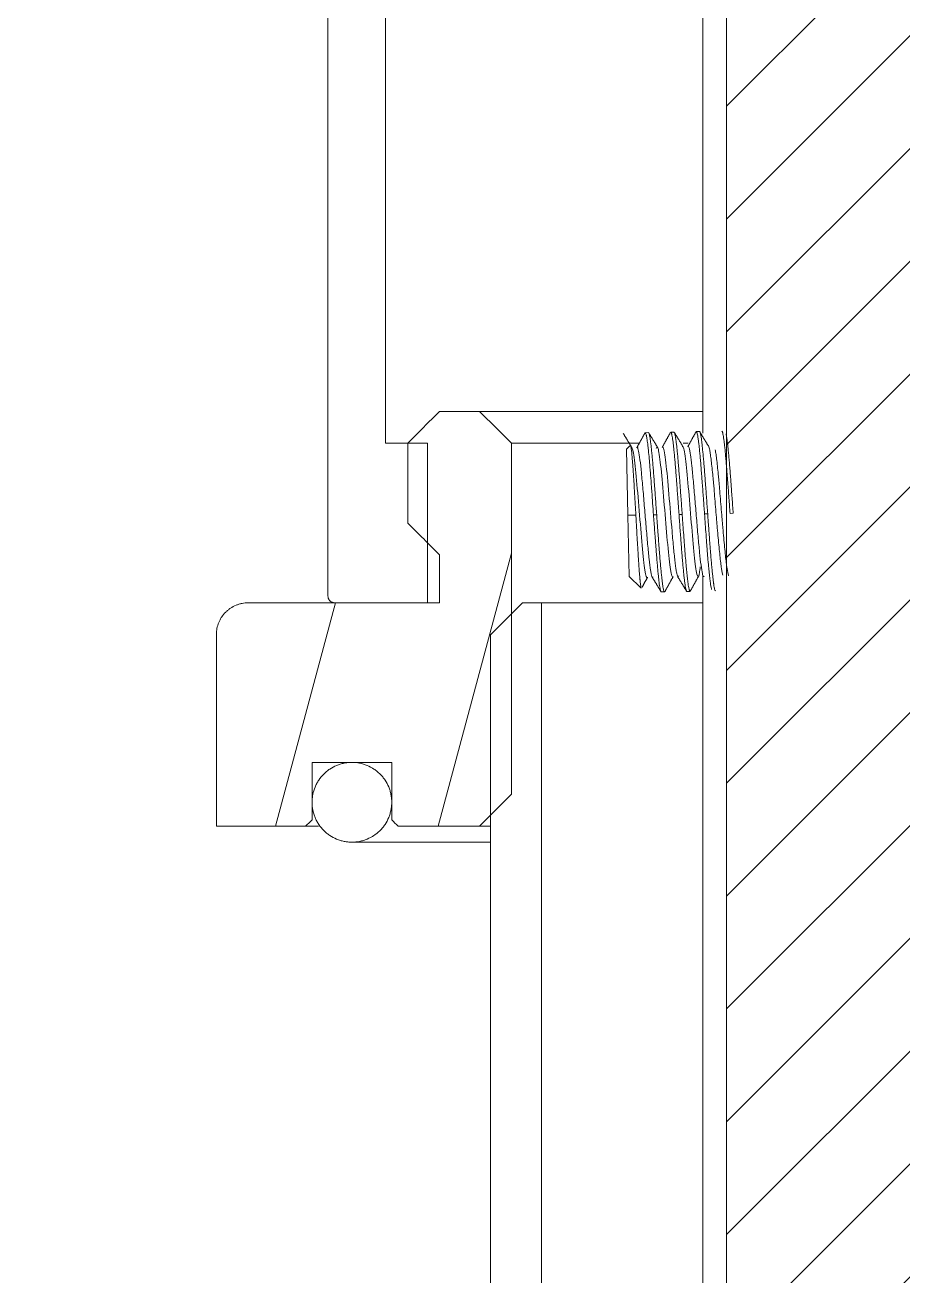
# Model space of a CAD drawing. Extents: x 13676 to 14719, y -16741 to -16132.
# Drawn here: x 13796.42 to 13823.92, y -16557.41 to -16518.24 of the extents above; entities that cross this region are included whole.
import ezdxf

# ---------------------------------------------------------------- set-up
doc = ezdxf.new("R2010")
doc.units = 0
doc.header["$MEASUREMENT"] = 0
doc.layers.get('0').update_dxf_attribs({"color": 3, "linetype": 'CONTINUOUS'})
doc.layers.add('5', color=2, linetype='CONTINUOUS', lineweight=9)

msp = doc.modelspace()

# ---------------------------------------------------------------- hatches: boundary and pattern name
at = {"linetype": 'Continuous', "lineweight": 13}
h = msp.add_hatch(dxfattribs=at)
h.set_pattern_fill('ANSI31', color=256, scale=1.55, angle=29.9848, style=0)
h.set_pattern_definition([(74.9848, (12987.316, -16967.696), (-4.753224, 1.274975), [])])
edge = h.paths.add_edge_path(flags=0)
edge.add_spline(control_points=[(13808.425, -16531.344), (13808.759, -16531.01), (13809.092, -16530.677), (13809.425, -16530.344)], knot_values=[0, 0, 0, 0, 1, 1, 1, 1], degree=3, periodic=0)
edge.add_line((13809.425, -16530.344), (13810.675, -16530.344))
edge.add_spline(control_points=[(13810.675, -16530.344), (13811.009, -16530.677), (13811.342, -16531.01), (13811.675, -16531.344)], knot_values=[0, 0, 0, 0, 1, 1, 1, 1], degree=3, periodic=0)
edge.add_line((13811.675, -16531.344), (13811.675, -16542.344))
edge.add_spline(control_points=[(13811.675, -16542.344), (13811.342, -16542.677), (13811.009, -16543.01), (13810.675, -16543.344)], knot_values=[0, 0, 0, 0, 1, 1, 1, 1], degree=3, periodic=0)
edge.add_line((13810.675, -16543.344), (13808.125, -16543.344))
edge.add_spline(control_points=[(13808.125, -16543.344), (13808.059, -16543.277), (13807.992, -16543.21), (13807.925, -16543.144)], knot_values=[0, 0, 0, 0, 1, 1, 1, 1], degree=3, periodic=0)
edge.add_line((13807.925, -16543.144), (13807.925, -16541.344))
edge.add_line((13807.925, -16541.344), (13805.425, -16541.344))
edge.add_line((13805.425, -16541.344), (13805.425, -16543.144))
edge.add_spline(control_points=[(13805.425, -16543.144), (13805.358, -16543.21), (13805.292, -16543.277), (13805.225, -16543.344)], knot_values=[0, 0, 0, 0, 1, 1, 1, 1], degree=3, periodic=0)
edge.add_line((13805.225, -16543.344), (13802.425, -16543.344))
edge.add_line((13802.425, -16543.344), (13802.425, -16537.344))
edge.add_spline(control_points=[(13802.425, -16537.344), (13802.425, -16537.311), (13802.427, -16537.262), (13802.433, -16537.213), (13802.438, -16537.181), (13802.441, -16537.164), (13802.457, -16537.084), (13802.476, -16537.021), (13802.514, -16536.931), (13802.528, -16536.901), (13802.551, -16536.858), (13802.559, -16536.843), (13802.576, -16536.815), (13802.585, -16536.801), (13802.63, -16536.733), (13802.671, -16536.683), (13802.729, -16536.625), (13802.741, -16536.614), (13802.766, -16536.592), (13802.778, -16536.581), (13802.816, -16536.55), (13802.842, -16536.53), (13802.924, -16536.476), (13802.981, -16536.445), (13803.057, -16536.413), (13803.073, -16536.408), (13803.104, -16536.396), (13803.119, -16536.391), (13803.166, -16536.377), (13803.229, -16536.361), (13803.294, -16536.352), (13803.359, -16536.345), (13803.392, -16536.344), (13803.425, -16536.344)], knot_values=[0, 0, 0, 0, 0.0625, 0.09375, 0.09375, 0.125, 0.125, 0.25, 0.25, 0.3125, 0.3125, 0.34375, 0.34375, 0.375, 0.375, 0.5, 0.5, 0.53125, 0.53125, 0.5625, 0.5625, 0.625, 0.625, 0.75, 0.75, 0.78125, 0.78125, 0.8125, 0.8125, 0.875, 0.9375, 0.9375, 1, 1, 1, 1], degree=3, periodic=0)
edge.add_line((13803.425, -16536.344), (13809.425, -16536.344))
edge.add_line((13809.425, -16536.344), (13809.425, -16534.844))
edge.add_spline(control_points=[(13809.425, -16534.844), (13809.092, -16534.51), (13808.759, -16534.177), (13808.425, -16533.844)], knot_values=[0, 0, 0, 0, 1, 1, 1, 1], degree=3, periodic=0)
edge.add_line((13808.425, -16533.844), (13808.425, -16531.344))
edge = h.paths.add_edge_path(flags=0)
edge.add_line((13848.424, -16543.144), (13848.424, -16541.344))
edge.add_line((13848.424, -16541.344), (13845.924, -16541.344))
edge.add_line((13845.924, -16541.344), (13845.924, -16543.144))
edge.add_spline(control_points=[(13845.924, -16543.144), (13845.857, -16543.21), (13845.791, -16543.277), (13845.724, -16543.344)], knot_values=[0, 0, 0, 0, 1, 1, 1, 1], degree=3, periodic=0)
edge.add_line((13845.724, -16543.344), (13843.174, -16543.344))
edge.add_spline(control_points=[(13843.174, -16543.344), (13842.841, -16543.01), (13842.507, -16542.677), (13842.174, -16542.344)], knot_values=[0, 0, 0, 0, 1, 1, 1, 1], degree=3, periodic=0)
edge.add_line((13842.174, -16542.344), (13842.174, -16531.344))
edge.add_spline(control_points=[(13842.174, -16531.344), (13842.507, -16531.01), (13842.841, -16530.677), (13843.174, -16530.344)], knot_values=[0, 0, 0, 0, 1, 1, 1, 1], degree=3, periodic=0)
edge.add_line((13843.174, -16530.344), (13844.424, -16530.344))
edge.add_spline(control_points=[(13844.424, -16530.344), (13844.757, -16530.677), (13845.091, -16531.01), (13845.424, -16531.344)], knot_values=[0, 0, 0, 0, 1, 1, 1, 1], degree=3, periodic=0)
edge.add_line((13845.424, -16531.344), (13845.424, -16533.844))
edge.add_spline(control_points=[(13845.424, -16533.844), (13845.091, -16534.177), (13844.757, -16534.51), (13844.424, -16534.844)], knot_values=[0, 0, 0, 0, 1, 1, 1, 1], degree=3, periodic=0)
edge.add_line((13844.424, -16534.844), (13844.424, -16536.344))
edge.add_line((13844.424, -16536.344), (13850.424, -16536.344))
edge.add_spline(control_points=[(13850.424, -16536.344), (13850.457, -16536.344), (13850.506, -16536.346), (13850.554, -16536.352), (13850.587, -16536.357), (13850.603, -16536.36), (13850.684, -16536.376), (13850.746, -16536.395), (13850.836, -16536.432), (13850.866, -16536.446), (13850.91, -16536.469), (13850.924, -16536.477), (13850.952, -16536.494), (13850.966, -16536.503), (13851.034, -16536.548), (13851.084, -16536.59), (13851.142, -16536.647), (13851.154, -16536.659), (13851.176, -16536.684), (13851.186, -16536.696), (13851.218, -16536.734), (13851.237, -16536.76), (13851.292, -16536.842), (13851.322, -16536.899), (13851.354, -16536.975), (13851.36, -16536.991), (13851.371, -16537.022), (13851.376, -16537.037), (13851.391, -16537.084), (13851.399, -16537.116), (13851.408, -16537.165), (13851.411, -16537.181), (13851.416, -16537.213), (13851.418, -16537.23), (13851.423, -16537.278), (13851.424, -16537.311), (13851.424, -16537.344)], knot_values=[0, 0, 0, 0, 0.0625, 0.09375, 0.09375, 0.125, 0.125, 0.25, 0.25, 0.3125, 0.3125, 0.34375, 0.34375, 0.375, 0.375, 0.5, 0.5, 0.53125, 0.53125, 0.5625, 0.5625, 0.625, 0.625, 0.75, 0.75, 0.78125, 0.78125, 0.8125, 0.8125, 0.875, 0.875, 0.90625, 0.90625, 0.9375, 0.9375, 1, 1, 1, 1], degree=3, periodic=0)
edge.add_line((13851.424, -16537.344), (13851.424, -16543.344))
edge.add_line((13851.424, -16543.344), (13848.624, -16543.344))
edge.add_spline(control_points=[(13848.624, -16543.344), (13848.557, -16543.277), (13848.491, -16543.21), (13848.424, -16543.144)], knot_values=[0, 0, 0, 0, 1, 1, 1, 1], degree=3, periodic=0)
at = {"layer": '5'}
h = msp.add_hatch(dxfattribs=at)
h.set_pattern_fill('ANSI31', color=10, scale=20)
h.set_pattern_definition([(45, (2654.681, -18.976), (-1.76776695, 1.76776695), [])])
edge = h.paths.add_edge_path()
edge.add_line((13805.925, -16408.144), (13757.925, -16408.144))
edge.add_line((13757.925, -16408.144), (13757.925, -16411.344))
edge.add_line((13757.925, -16411.344), (13758.925, -16411.344))
edge.add_arc((13758.925, -16413.344), 2, 10.6376, 90, ccw=False)
edge.add_line((13760.89, -16412.974), (13762.425, -16421.144))
edge.add_line((13762.425, -16421.144), (13761.424, -16421.144))
edge.add_line((13761.424, -16421.144), (13741.425, -16421.144))
edge.add_line((13741.425, -16421.144), (13741.425, -16426.344))
edge.add_line((13741.425, -16426.344), (13742.426, -16426.344))
edge.add_line((13742.426, -16426.344), (13745.85, -16426.344))
edge.add_line((13745.85, -16426.344), (13746.677, -16426.344))
edge.add_line((13746.677, -16426.344), (13748.177, -16426.344))
edge.add_line((13748.177, -16426.344), (13748.177, -16431.344))
edge.add_line((13748.177, -16431.344), (13746.677, -16431.344))
edge.add_line((13746.677, -16431.344), (13746.677, -16433.344))
edge.add_line((13746.677, -16433.344), (13746.176, -16433.344))
edge.add_line((13746.176, -16433.344), (13744.978, -16433.344))
edge.add_line((13744.978, -16433.344), (13744.978, -16443.344))
edge.add_line((13744.978, -16443.344), (13759.019, -16443.344))
edge.add_line((13759.019, -16443.344), (13759.019, -16433.344))
edge.add_line((13759.019, -16433.344), (13758.229, -16433.344))
edge.add_line((13758.229, -16433.344), (13757.673, -16433.344))
edge.add_line((13757.673, -16433.344), (13757.173, -16433.344))
edge.add_line((13757.173, -16433.344), (13757.173, -16431.344))
edge.add_line((13757.173, -16431.344), (13755.672, -16431.344))
edge.add_line((13755.672, -16431.344), (13755.672, -16426.344))
edge.add_line((13755.672, -16426.344), (13757.173, -16426.344))
edge.add_line((13757.173, -16426.344), (13757.923, -16426.344))
edge.add_line((13757.923, -16426.344), (13761.424, -16426.344))
edge.add_line((13761.424, -16426.344), (13762.425, -16426.344))
edge.add_arc((13762.425, -16428.344), 2, 0, 90, ccw=False)
edge.add_line((13764.425, -16428.344), (13764.425, -16431.037))
edge.add_spline(control_points=[(13764.425, -16431.037), (13765.421, -16430.955), (13766.917, -16430.847), (13768.414, -16430.762), (13769.413, -16430.711), (13769.912, -16430.688), (13771.411, -16430.626), (13772.41, -16430.595), (13774.41, -16430.554), (13775.41, -16430.543), (13776.41, -16430.543)], knot_values=[0, 0, 0, 0, 0.25, 0.375, 0.375, 0.5, 0.5, 0.75, 0.75, 1, 1, 1, 1], degree=3, periodic=0)
edge.add_spline(control_points=[(13791.925, -16430.543), (13786.753, -16430.543), (13781.581, -16430.543), (13776.41, -16430.543)], knot_values=[0, 0, 0, 0, 1, 1, 1, 1], degree=3, periodic=0)
edge.add_spline(control_points=[(13807.725, -16442.343), (13807.725, -16442.116), (13807.705, -16441.665), (13807.647, -16441.221), (13807.57, -16440.78), (13807.522, -16440.56), (13807.436, -16440.234), (13807.39, -16440.071), (13807.338, -16439.909), (13807.303, -16439.802), (13807.284, -16439.748), (13807.19, -16439.48), (13807.106, -16439.27), (13806.924, -16438.858), (13806.826, -16438.656), (13806.614, -16438.259), (13806.502, -16438.065), (13806.323, -16437.778), (13806.262, -16437.683), (13806.136, -16437.495), (13806.071, -16437.402), (13805.741, -16436.941), (13805.456, -16436.593), (13804.854, -16435.93), (13804.537, -16435.615), (13803.872, -16435.015), (13803.526, -16434.729), (13803.121, -16434.423), (13803.076, -16434.389), (13802.986, -16434.322), (13802.94, -16434.288), (13802.803, -16434.189), (13802.527, -16433.993), (13802.247, -16433.806), (13801.681, -16433.443), (13801.296, -16433.215), (13800.514, -16432.787), (13800.116, -16432.587), (13799.307, -16432.211), (13798.897, -16432.036), (13798.063, -16431.712), (13797.64, -16431.562), (13797.103, -16431.392), (13796.995, -16431.358), (13796.779, -16431.294), (13796.455, -16431.199), (13796.13, -16431.113), (13795.477, -16430.953), (13795.04, -16430.86), (13794.16, -16430.708), (13793.717, -16430.648), (13793.048, -16430.587), (13792.825, -16430.571), (13792.376, -16430.549), (13792.151, -16430.543), (13791.925, -16430.543)], knot_values=[0, 0, 0, 0, 0.03125, 0.0625, 0.0625, 0.09375, 0.09375, 0.109375, 0.117188, 0.117188, 0.125, 0.125, 0.15625, 0.15625, 0.1875, 0.1875, 0.21875, 0.21875, 0.234375, 0.234375, 0.25, 0.25, 0.3125, 0.3125, 0.375, 0.375, 0.4375, 0.4375, 0.445313, 0.445313, 0.453125, 0.453125, 0.46875, 0.5, 0.5, 0.5625, 0.5625, 0.625, 0.625, 0.6875, 0.6875, 0.75, 0.75, 0.765625, 0.765625, 0.78125, 0.8125, 0.8125, 0.875, 0.875, 0.9375, 0.9375, 0.96875, 0.96875, 1, 1, 1, 1], degree=3, periodic=0)
edge.add_line((13807.725, -16442.343), (13807.725, -16446.344))
edge.add_line((13807.725, -16446.344), (13809.325, -16446.344))
edge.add_line((13809.325, -16446.344), (13809.325, -16446.844))
edge.add_spline(control_points=[(13809.325, -16446.844), (13809.492, -16447.01), (13809.659, -16447.177), (13809.825, -16447.344)], knot_values=[0, 0, 0, 0, 1, 1, 1, 1], degree=3, periodic=0)
edge.add_line((13809.825, -16447.344), (13809.825, -16452.344))
edge.add_line((13809.825, -16452.344), (13818.425, -16452.344))
edge.add_line((13818.425, -16452.344), (13818.425, -16661.729))
edge.add_line((13818.425, -16661.729), (13828.425, -16661.729))
edge.add_line((13828.425, -16661.729), (13828.425, -16452.344))
edge.add_line((13828.425, -16452.344), (13844.024, -16452.344))
edge.add_line((13844.024, -16452.344), (13844.024, -16447.344))
edge.add_spline(control_points=[(13844.024, -16447.344), (13844.191, -16447.177), (13844.357, -16447.01), (13844.524, -16446.844)], knot_values=[0, 0, 0, 0, 1, 1, 1, 1], degree=3, periodic=0)
edge.add_line((13844.524, -16446.844), (13844.524, -16446.344))
edge.add_line((13844.524, -16446.344), (13846.124, -16446.344))
edge.add_line((13846.124, -16446.344), (13846.124, -16423.344))
edge.add_line((13846.124, -16423.344), (13805.925, -16423.344))
edge.add_line((13805.925, -16423.344), (13805.925, -16408.144))

# ---------------------------------------------------------------- linework, layer by layer
at = {"linetype": 'Continuous', "lineweight": 18}
for p, q in [((13805.925, -16536.131), (13805.925, -16442.344)), ((13807.725, -16455.344), (13807.725, -16531.344)), ((13817.675, -16476.547), (13817.675, -16531.022)), ((13809.425, -16530.344), (13810.675, -16530.344)), ((13810.675, -16530.344), (13817.675, -16530.344)), ((13817.573, -16530.977), (13817.474, -16530.979)), ((13807.725, -16531.344), (13809.05, -16531.344)), ((13808.425, -16533.844), (13808.425, -16531.344)), ((13809.05, -16531.344), (13809.05, -16536.344)), ((13811.675, -16531.344), (13815.694, -16531.344)), ((13811.675, -16531.344), (13811.675, -16542.344)), ((13815.973, -16531.011), (13815.874, -16531.013)), ((13816.773, -16530.994), (13816.674, -16530.996)), ((13817.065, -16531.344), (13817.216, -16531.344)), ((13815.391, -16531.419), (13815.288, -16531.525)), ((13815.288, -16531.525), (13815.332, -16533.592)), ((13815.332, -16533.592), (13815.372, -16535.524)), ((13809.425, -16536.344), (13809.425, -16534.844)), ((13815.372, -16535.524), (13815.737, -16535.874)), ((13817.675, -16535.498), (13817.675, -16619.49)), ((13816.378, -16536.003), (13816.478, -16536.001)), ((13817.178, -16535.986), (13817.278, -16535.984)), ((13803.425, -16536.344), (13809.425, -16536.344)), ((13809.05, -16536.344), (13806.137, -16536.344)), ((13812.025, -16536.344), (13812.625, -16536.344)), ((13812.625, -16536.344), (13817.675, -16536.344)), ((13812.625, -16536.344), (13812.625, -16591.344)), ((13802.425, -16543.344), (13802.425, -16537.344)), ((13811.025, -16588.644), (13811.025, -16537.344)), ((13806.675, -16541.344), (13805.425, -16541.344)), ((13805.425, -16541.344), (13805.425, -16543.144)), ((13807.925, -16541.344), (13806.675, -16541.344)), ((13807.925, -16543.144), (13807.925, -16541.344)), ((13805.225, -16543.344), (13802.425, -16543.344)), ((13805.623, -16543.344), (13805.225, -16543.344)), ((13810.675, -16543.344), (13808.125, -16543.344)), ((13811.025, -16543.344), (13810.675, -16543.344)), ((13806.675, -16543.844), (13811.025, -16543.844))]:
    msp.add_line(p, q, dxfattribs=at)
at = {"linetype": 'Continuous', "lineweight": 13}
for p, q in [((13815.578, -16533.595), (13815.332, -16533.592)), ((13816.132, -16533.591), (13816.232, -16533.589)), ((13816.932, -16533.575), (13817.032, -16533.573)), ((13817.732, -16533.558), (13817.832, -16533.556)), ((13818.531, -16533.541), (13818.631, -16533.539))]:
    msp.add_line(p, q, dxfattribs=at)
at = {"linetype": 'Continuous', "lineweight": 18}
for points, degree in [([(13808.425, -16531.344), (13808.759, -16531.01), (13809.092, -16530.677), (13809.425, -16530.344)], 3), ([(13810.675, -16530.344), (13811.009, -16530.677), (13811.342, -16531.01), (13811.675, -16531.344)], 3), ([(13817.465, -16530.985), (13817.335, -16531.22), (13817.205, -16531.455)], 2), ([(13817.862, -16531.443), (13817.722, -16531.213), (13817.582, -16530.984)], 2), ([(13815.462, -16531.492), (13815.322, -16531.263), (13815.183, -16531.034)], 2), ([(13815.864, -16531.02), (13815.735, -16531.255), (13815.605, -16531.49)], 2), ([(13816.261, -16531.475), (13816.122, -16531.245), (13815.982, -16531.016)], 2), ([(13816.664, -16531.004), (13816.534, -16531.239), (13816.404, -16531.474)], 2), ([(13817.062, -16531.459), (13816.923, -16531.23), (13816.783, -16531.001)], 2), ([(13809.425, -16534.844), (13809.092, -16534.51), (13808.759, -16534.177), (13808.425, -16533.844)], 3), ([(13815.772, -16535.858), (13815.859, -16535.7), (13815.946, -16535.543)], 2), ([(13816.09, -16535.539), (13816.23, -16535.768), (13816.37, -16535.997)], 2), ([(13816.488, -16535.993), (13816.617, -16535.758), (13816.747, -16535.524)], 2), ([(13816.89, -16535.523), (13817.03, -16535.752), (13817.17, -16535.982)], 2), ([(13817.288, -16535.975), (13817.417, -16535.741), (13817.547, -16535.507)], 2), ([(13811.025, -16537.344), (13811.359, -16537.01), (13811.692, -16536.677), (13812.025, -16536.344)], 3), ([(13811.675, -16542.344), (13811.342, -16542.677), (13811.009, -16543.01), (13810.675, -16543.344)], 3), ([(13805.425, -16543.144), (13805.358, -16543.21), (13805.292, -16543.277), (13805.225, -16543.344)], 3), ([(13808.125, -16543.344), (13808.059, -16543.277), (13807.992, -16543.21), (13807.925, -16543.144)], 3)]:
    msp.add_open_spline(points, degree=degree, dxfattribs=at)
for points, knots in [([(13817.474, -16530.979), (13817.475, -16530.979), (13817.481, -16530.981), (13817.487, -16530.99), (13817.492, -16531.003), (13817.493, -16531.006), (13817.495, -16531.012), (13817.499, -16531.022), (13817.502, -16531.035), (13817.509, -16531.063), (13817.518, -16531.107), (13817.527, -16531.167), (13817.535, -16531.218), (13817.537, -16531.235), (13817.542, -16531.273), (13817.545, -16531.293), (13817.552, -16531.354), (13817.563, -16531.442), (13817.573, -16531.543), (13817.581, -16531.624), (13817.584, -16531.652), (13817.589, -16531.709), (13817.592, -16531.738), (13817.6, -16531.828), (13817.611, -16531.953), (13817.622, -16532.087), (13817.633, -16532.225), (13817.638, -16532.296), (13817.646, -16532.388), (13817.647, -16532.406), (13817.65, -16532.444), (13817.651, -16532.463), (13817.656, -16532.519), (13817.659, -16532.557), (13817.668, -16532.672), (13817.679, -16532.827), (13817.691, -16532.986), (13817.7, -16533.107), (13817.702, -16533.147), (13817.708, -16533.229), (13817.711, -16533.27), (13817.72, -16533.393), (13817.726, -16533.476), (13817.732, -16533.558)], [0, 0, 0, 0, 0.020299, 0.08153, 0.08153, 0.096838, 0.096838, 0.112146, 0.142761, 0.142761, 0.203993, 0.265224, 0.265224, 0.29584, 0.29584, 0.326455, 0.326455, 0.387687, 0.448918, 0.448918, 0.479534, 0.479534, 0.510149, 0.510149, 0.571381, 0.632612, 0.632612, 0.693843, 0.693843, 0.709151, 0.709151, 0.724459, 0.724459, 0.755075, 0.755075, 0.816306, 0.877537, 0.877537, 0.908153, 0.908153, 0.938769, 0.938769, 1, 1, 1, 1]), ([(13817.831, -16533.556), (13817.825, -16533.474), (13817.813, -16533.31), (13817.795, -16533.067), (13817.784, -16532.908), (13817.777, -16532.809), (13817.775, -16532.789), (13817.772, -16532.749), (13817.771, -16532.73), (13817.767, -16532.671), (13817.764, -16532.632), (13817.755, -16532.517), (13817.75, -16532.443), (13817.739, -16532.297), (13817.733, -16532.226), (13817.724, -16532.122), (13817.721, -16532.087), (13817.716, -16532.02), (13817.713, -16531.987), (13817.704, -16531.889), (13817.693, -16531.764), (13817.677, -16531.594), (13817.667, -16531.493), (13817.659, -16531.421), (13817.657, -16531.398), (13817.652, -16531.353), (13817.649, -16531.332), (13817.642, -16531.271), (13817.637, -16531.233), (13817.627, -16531.166), (13817.623, -16531.136), (13817.615, -16531.097), (13817.613, -16531.085), (13817.608, -16531.062), (13817.606, -16531.052), (13817.599, -16531.024), (13817.59, -16530.994), (13817.579, -16530.979), (13817.574, -16530.977), (13817.572, -16530.977)], [0, 0, 0, 0, 0.061132, 0.122264, 0.183397, 0.183397, 0.19868, 0.19868, 0.213963, 0.213963, 0.244529, 0.244529, 0.305661, 0.305661, 0.366793, 0.366793, 0.397359, 0.397359, 0.427925, 0.427925, 0.489057, 0.55019, 0.611322, 0.611322, 0.641888, 0.641888, 0.672454, 0.672454, 0.733586, 0.733586, 0.794718, 0.794718, 0.825285, 0.825285, 0.855851, 0.855851, 0.916983, 0.978115, 1, 1, 1, 1]), ([(13818.274, -16530.962), (13818.275, -16530.962), (13818.281, -16530.964), (13818.287, -16530.973), (13818.292, -16530.986), (13818.293, -16530.989), (13818.295, -16530.995), (13818.299, -16531.006), (13818.302, -16531.018), (13818.309, -16531.046), (13818.313, -16531.068), (13818.322, -16531.12), (13818.327, -16531.15), (13818.334, -16531.201), (13818.337, -16531.219), (13818.341, -16531.247), (13818.342, -16531.256), (13818.345, -16531.276), (13818.351, -16531.326), (13818.363, -16531.426), (13818.379, -16531.577), (13818.389, -16531.691), (13818.397, -16531.781), (13818.4, -16531.812), (13818.405, -16531.874), (13818.408, -16531.906), (13818.416, -16532.003), (13818.422, -16532.07), (13818.433, -16532.208), (13818.438, -16532.279), (13818.447, -16532.389), (13818.45, -16532.427), (13818.456, -16532.502), (13818.459, -16532.54), (13818.467, -16532.655), (13818.479, -16532.81), (13818.491, -16532.969), (13818.5, -16533.09), (13818.503, -16533.131), (13818.509, -16533.212), (13818.511, -16533.253), (13818.52, -16533.376), (13818.526, -16533.459), (13818.532, -16533.541)], [0, 0, 0, 0, 0.020327, 0.081556, 0.081556, 0.096864, 0.096864, 0.112171, 0.142786, 0.142786, 0.204015, 0.204015, 0.265245, 0.265245, 0.29586, 0.29586, 0.311167, 0.311167, 0.326475, 0.387704, 0.448934, 0.510163, 0.510163, 0.540778, 0.540778, 0.571393, 0.571393, 0.632622, 0.632622, 0.693852, 0.693852, 0.724467, 0.724467, 0.755082, 0.755082, 0.816311, 0.877541, 0.877541, 0.908156, 0.908156, 0.93877, 0.93877, 1, 1, 1, 1]), ([(13815.862, -16531.023), (13815.863, -16531.023), (13815.863, -16531.023), (13815.866, -16531.017), (13815.869, -16531.014), (13815.878, -16531.011), (13815.885, -16531.018), (13815.895, -16531.042), (13815.898, -16531.052), (13815.903, -16531.071), (13815.905, -16531.078), (13815.908, -16531.092), (13815.91, -16531.1), (13815.918, -16531.143), (13815.925, -16531.185), (13815.94, -16531.286), (13815.948, -16531.344), (13815.957, -16531.428), (13815.959, -16531.445), (13815.963, -16531.48), (13815.969, -16531.534), (13815.975, -16531.592), (13815.987, -16531.713), (13815.995, -16531.8), (13816.005, -16531.917), (13816.007, -16531.941), (13816.011, -16531.989), (13816.013, -16532.014), (13816.019, -16532.089), (13816.023, -16532.14), (13816.036, -16532.296), (13816.045, -16532.404), (13816.058, -16532.572), (13816.062, -16532.629), (13816.069, -16532.717), (13816.071, -16532.746), (13816.075, -16532.805), (13816.078, -16532.835), (13816.088, -16532.983), (13816.097, -16533.103), (13816.114, -16533.345), (13816.123, -16533.468), (13816.132, -16533.591)], [0, 0, 0, 0, 0.001475, 0.001475, 0.044889, 0.044889, 0.131718, 0.131718, 0.175132, 0.175132, 0.196839, 0.196839, 0.218546, 0.218546, 0.305374, 0.305374, 0.392202, 0.392202, 0.413909, 0.413909, 0.435616, 0.479031, 0.479031, 0.565859, 0.565859, 0.587566, 0.587566, 0.609273, 0.609273, 0.652687, 0.652687, 0.739515, 0.739515, 0.782929, 0.782929, 0.804636, 0.804636, 0.826344, 0.826344, 0.913172, 0.913172, 1, 1, 1, 1]), ([(13816.232, -16533.589), (13816.226, -16533.507), (13816.214, -16533.343), (13816.203, -16533.181), (13816.191, -16533.021), (13816.185, -16532.941), (13816.176, -16532.822), (13816.173, -16532.782), (13816.167, -16532.704), (13816.164, -16532.665), (13816.156, -16532.551), (13816.144, -16532.401), (13816.133, -16532.259), (13816.125, -16532.155), (13816.122, -16532.121), (13816.116, -16532.053), (13816.113, -16532.02), (13816.105, -16531.922), (13816.1, -16531.86), (13816.089, -16531.741), (13816.078, -16531.628), (13816.068, -16531.526), (13816.06, -16531.454), (13816.057, -16531.431), (13816.052, -16531.387), (13816.049, -16531.365), (13816.042, -16531.304), (13816.032, -16531.23), (13816.023, -16531.17), (13816.016, -16531.13), (13816.014, -16531.118), (13816.01, -16531.101), (13816.009, -16531.096), (13816.007, -16531.085), (13816.001, -16531.061), (13815.99, -16531.028), (13815.98, -16531.012), (13815.975, -16531.01), (13815.973, -16531.011)], [0, 0, 0, 0, 0.061134, 0.122268, 0.122268, 0.183403, 0.183403, 0.21397, 0.21397, 0.244537, 0.244537, 0.305671, 0.366805, 0.366805, 0.397372, 0.397372, 0.427939, 0.427939, 0.489073, 0.489073, 0.550208, 0.611342, 0.611342, 0.641909, 0.641909, 0.672476, 0.672476, 0.73361, 0.794744, 0.794744, 0.825311, 0.825311, 0.840595, 0.840595, 0.855879, 0.917013, 0.978147, 1, 1, 1, 1]), ([(13816.674, -16530.996), (13816.675, -16530.996), (13816.676, -16530.996), (13816.682, -16531), (13816.686, -16531.006), (13816.692, -16531.02), (13816.693, -16531.023), (13816.695, -16531.029), (13816.698, -16531.039), (13816.702, -16531.052), (13816.709, -16531.079), (13816.718, -16531.124), (13816.728, -16531.184), (13816.735, -16531.234), (13816.738, -16531.252), (13816.743, -16531.29), (13816.745, -16531.309), (13816.753, -16531.371), (13816.762, -16531.459), (13816.773, -16531.56), (13816.781, -16531.641), (13816.783, -16531.668), (13816.789, -16531.725), (13816.792, -16531.755), (13816.8, -16531.845), (13816.811, -16531.97), (13816.828, -16532.17), (13816.839, -16532.313), (13816.846, -16532.405), (13816.847, -16532.423), (13816.85, -16532.46), (13816.852, -16532.479), (13816.856, -16532.536), (13816.859, -16532.574), (13816.867, -16532.689), (13816.873, -16532.766), (13816.885, -16532.923), (13816.891, -16533.003), (13816.899, -16533.124), (13816.902, -16533.164), (13816.908, -16533.246), (13816.911, -16533.287), (13816.92, -16533.41), (13816.926, -16533.492), (13816.932, -16533.575)], [0, 0, 0, 0, 0.020297, 0.020297, 0.081528, 0.081528, 0.096836, 0.096836, 0.112144, 0.14276, 0.14276, 0.203991, 0.265223, 0.265223, 0.295838, 0.295838, 0.326454, 0.326454, 0.387686, 0.448917, 0.448917, 0.479533, 0.479533, 0.510148, 0.510148, 0.57138, 0.632611, 0.693843, 0.693843, 0.709151, 0.709151, 0.724458, 0.724458, 0.755074, 0.755074, 0.816306, 0.816306, 0.877537, 0.877537, 0.908153, 0.908153, 0.938769, 0.938769, 1, 1, 1, 1]), ([(13817.031, -16533.573), (13817.025, -16533.49), (13817.014, -16533.326), (13816.996, -16533.084), (13816.985, -16532.924), (13816.976, -16532.805), (13816.973, -16532.766), (13816.967, -16532.687), (13816.964, -16532.649), (13816.956, -16532.534), (13816.944, -16532.385), (13816.933, -16532.242), (13816.924, -16532.138), (13816.921, -16532.104), (13816.916, -16532.036), (13816.913, -16532.003), (13816.905, -16531.905), (13816.894, -16531.781), (13816.883, -16531.668), (13816.873, -16531.56), (13816.868, -16531.509), (13816.86, -16531.437), (13816.857, -16531.414), (13816.852, -16531.37), (13816.849, -16531.348), (13816.842, -16531.287), (13816.832, -16531.213), (13816.822, -16531.153), (13816.815, -16531.113), (13816.813, -16531.101), (13816.81, -16531.084), (13816.808, -16531.079), (13816.806, -16531.068), (13816.801, -16531.044), (13816.795, -16531.026), (13816.786, -16531.004), (13816.78, -16530.995), (13816.775, -16530.994), (13816.773, -16530.994)], [0, 0, 0, 0, 0.061134, 0.122268, 0.183403, 0.183403, 0.21397, 0.21397, 0.244537, 0.244537, 0.305671, 0.366805, 0.366805, 0.397372, 0.397372, 0.427939, 0.427939, 0.489073, 0.550208, 0.550208, 0.611342, 0.611342, 0.641909, 0.641909, 0.672476, 0.672476, 0.73361, 0.794744, 0.794744, 0.825311, 0.825311, 0.840595, 0.840595, 0.855878, 0.917013, 0.917013, 0.978147, 1, 1, 1, 1]), ([(13818.631, -16533.539), (13818.625, -16533.457), (13818.613, -16533.293), (13818.596, -16533.051), (13818.584, -16532.891), (13818.576, -16532.792), (13818.575, -16532.772), (13818.572, -16532.733), (13818.57, -16532.713), (13818.566, -16532.654), (13818.563, -16532.615), (13818.555, -16532.501), (13818.543, -16532.351), (13818.532, -16532.209), (13818.524, -16532.105), (13818.521, -16532.071), (13818.516, -16532.003), (13818.513, -16531.97), (13818.505, -16531.872), (13818.494, -16531.747), (13818.477, -16531.578), (13818.467, -16531.476), (13818.459, -16531.404), (13818.456, -16531.381), (13818.451, -16531.336), (13818.448, -16531.315), (13818.441, -16531.254), (13818.431, -16531.179), (13818.422, -16531.119), (13818.415, -16531.08), (13818.413, -16531.068), (13818.41, -16531.052), (13818.409, -16531.048), (13818.408, -16531.044)], [0, 0, 0, 0, 0.073009, 0.146017, 0.219026, 0.219026, 0.237278, 0.237278, 0.255531, 0.255531, 0.292035, 0.292035, 0.365044, 0.438052, 0.438052, 0.474557, 0.474557, 0.511061, 0.511061, 0.58407, 0.657078, 0.730087, 0.730087, 0.766592, 0.766592, 0.803096, 0.803096, 0.876105, 0.949113, 0.949113, 0.985618, 0.985618, 1, 1, 1, 1]), ([(13815.578, -16533.595), (13815.572, -16533.481), (13815.565, -16533.37), (13815.553, -16533.149), (13815.546, -16533.04), (13815.538, -16532.906), (13815.537, -16532.879), (13815.534, -16532.826), (13815.529, -16532.747), (13815.524, -16532.67), (13815.515, -16532.52), (13815.509, -16532.424), (13815.501, -16532.309), (13815.5, -16532.286), (13815.497, -16532.241), (13815.495, -16532.219), (13815.491, -16532.153), (13815.488, -16532.111), (13815.479, -16531.99), (13815.473, -16531.915), (13815.465, -16531.813), (13815.462, -16531.781), (13815.458, -16531.735), (13815.457, -16531.72), (13815.454, -16531.691), (13815.453, -16531.677), (13815.446, -16531.61), (13815.441, -16531.565), (13815.434, -16531.509), (13815.431, -16531.492), (13815.427, -16531.47), (13815.426, -16531.463), (13815.424, -16531.451), (13815.423, -16531.445), (13815.417, -16531.419), (13815.412, -16531.408), (13815.406, -16531.404), (13815.404, -16531.404), (13815.403, -16531.406)], [0, 0, 0, 0, 0.096043, 0.096043, 0.192086, 0.192086, 0.216097, 0.216097, 0.240108, 0.288129, 0.288129, 0.384172, 0.384172, 0.408183, 0.408183, 0.432194, 0.432194, 0.480215, 0.480215, 0.576258, 0.576258, 0.62428, 0.62428, 0.648291, 0.648291, 0.672301, 0.672301, 0.768344, 0.768344, 0.816366, 0.816366, 0.840377, 0.840377, 0.864388, 0.864388, 0.960431, 0.960431, 1, 1, 1, 1]), ([(13815.944, -16535.546), (13815.943, -16535.548), (13815.919, -16535.583), (13815.867, -16535.419), (13815.779, -16534.6), (13815.684, -16533.453), (13815.589, -16532.325), (13815.503, -16531.57), (13815.455, -16531.45), (13815.433, -16531.49)], [0, 0, 0, 0, 0.007362, 0.173987, 0.340612, 0.507238, 0.673863, 0.840488, 1, 1, 1, 1]), ([(13816.119, -16535.54), (13816.119, -16535.541), (13816.118, -16535.542), (13816.105, -16535.562), (13816.087, -16535.547), (13816.067, -16535.469), (13816.053, -16535.404), (13816.046, -16535.364), (13816.025, -16535.226), (13816.002, -16535.05), (13815.979, -16534.828), (13815.964, -16534.672), (13815.956, -16534.589), (13815.932, -16534.331), (13815.908, -16534.051), (13815.883, -16533.758), (13815.867, -16533.561), (13815.859, -16533.463), (13815.834, -16533.168), (13815.818, -16532.974), (13815.785, -16532.605), (13815.769, -16532.431), (13815.738, -16532.119), (13815.723, -16531.98), (13815.694, -16531.748), (13815.679, -16531.655), (13815.652, -16531.524), (13815.632, -16531.466), (13815.613, -16531.475), (13815.607, -16531.486)], [0, 0, 0, 0, 0.004483, 0.004483, 0.090705, 0.133816, 0.133816, 0.176927, 0.176927, 0.263148, 0.306259, 0.306259, 0.34937, 0.34937, 0.435592, 0.478703, 0.478703, 0.521813, 0.521813, 0.608035, 0.608035, 0.694257, 0.694257, 0.780479, 0.780479, 0.8667, 0.8667, 0.952922, 1, 1, 1, 1]), ([(13816.746, -16535.527), (13816.738, -16535.541), (13816.707, -16535.552), (13816.645, -16535.238), (13816.555, -16534.305), (13816.459, -16533.127), (13816.366, -16532.063), (13816.285, -16531.459), (13816.24, -16531.437), (13816.22, -16531.508)], [0, 0, 0, 0, 0.052495, 0.213522, 0.374549, 0.535575, 0.696602, 0.857629, 1, 1, 1, 1]), ([(13816.928, -16535.502), (13816.922, -16535.52), (13816.916, -16535.531), (13816.904, -16535.539), (13816.898, -16535.535), (13816.879, -16535.503), (13816.859, -16535.428), (13816.837, -16535.294), (13816.823, -16535.192), (13816.816, -16535.136), (13816.793, -16534.948), (13816.778, -16534.8), (13816.746, -16534.474), (13816.73, -16534.295), (13816.682, -16533.731), (13816.648, -16533.32), (13816.583, -16532.563), (13816.552, -16532.216), (13816.492, -16531.699), (13816.463, -16531.53), (13816.431, -16531.462), (13816.425, -16531.456), (13816.415, -16531.458), (13816.41, -16531.463), (13816.406, -16531.471)], [0, 0, 0, 0, 0.042169, 0.042169, 0.084338, 0.084338, 0.168677, 0.210846, 0.210846, 0.253015, 0.253015, 0.337353, 0.337353, 0.421692, 0.421692, 0.590368, 0.590368, 0.759045, 0.759045, 0.927722, 0.927722, 0.969891, 0.969891, 1, 1, 1, 1]), ([(13817.518, -16535.511), (13817.513, -16535.503), (13817.483, -16535.432), (13817.423, -16535.021), (13817.33, -16533.993), (13817.234, -16532.809), (13817.143, -16531.831), (13817.077, -16531.444), (13817.042, -16531.439), (13817.032, -16531.457)], [0, 0, 0, 0, 0.034174, 0.211768, 0.389363, 0.566957, 0.744551, 0.922146, 1, 1, 1, 1]), ([(13817.719, -16535.506), (13817.714, -16535.516), (13817.708, -16535.52), (13817.69, -16535.514), (13817.677, -16535.482), (13817.65, -16535.362), (13817.636, -16535.274), (13817.607, -16535.051), (13817.592, -16534.917), (13817.561, -16534.611), (13817.529, -16534.268), (13817.496, -16533.882), (13817.463, -16533.49), (13817.447, -16533.291), (13817.414, -16532.904), (13817.398, -16532.716), (13817.374, -16532.453), (13817.366, -16532.369), (13817.35, -16532.21), (13817.327, -16531.983), (13817.305, -16531.8), (13817.283, -16531.654), (13817.276, -16531.612), (13817.263, -16531.542), (13817.242, -16531.456), (13817.224, -16531.432), (13817.21, -16531.446), (13817.209, -16531.448), (13817.208, -16531.45)], [0, 0, 0, 0, 0.039017, 0.039017, 0.12553, 0.12553, 0.212043, 0.212043, 0.298555, 0.298555, 0.385068, 0.471581, 0.471581, 0.558093, 0.558093, 0.644606, 0.644606, 0.687862, 0.687862, 0.731118, 0.817631, 0.817631, 0.860887, 0.860887, 0.904144, 0.990656, 0.990656, 1, 1, 1, 1]), ([(13818.31, -16535.48), (13818.31, -16535.48), (13818.31, -16535.48), (13818.295, -16535.443), (13818.272, -16535.334), (13818.248, -16535.154), (13818.231, -16535.019), (13818.222, -16534.944), (13818.196, -16534.7), (13818.17, -16534.419), (13818.142, -16534.104), (13818.128, -16533.943), (13818.124, -16533.888), (13818.115, -16533.779), (13818.091, -16533.503), (13818.059, -16533.109), (13818.027, -16532.736), (13818.013, -16532.585), (13818.004, -16532.486), (13818, -16532.437), (13817.977, -16532.201), (13817.951, -16531.948), (13817.926, -16531.756), (13817.91, -16531.644), (13817.902, -16531.596), (13817.882, -16531.496), (13817.87, -16531.456), (13817.859, -16531.439)], [0, 0, 0, 0, 0.000114, 0.000114, 0.11388, 0.170763, 0.170763, 0.227645, 0.227645, 0.341411, 0.398294, 0.398294, 0.426735, 0.426735, 0.455177, 0.568942, 0.625825, 0.654266, 0.654266, 0.682708, 0.682708, 0.796473, 0.853356, 0.853356, 0.910239, 0.910239, 1, 1, 1, 1]), ([(13818.49, -16535.489), (13818.488, -16535.485), (13818.486, -16535.481), (13818.469, -16535.439), (13818.446, -16535.331), (13818.422, -16535.151), (13818.405, -16535.016), (13818.396, -16534.941), (13818.37, -16534.697), (13818.344, -16534.415), (13818.316, -16534.1), (13818.302, -16533.939), (13818.298, -16533.885), (13818.289, -16533.775), (13818.265, -16533.5), (13818.233, -16533.105), (13818.201, -16532.733), (13818.187, -16532.581), (13818.178, -16532.482), (13818.174, -16532.434), (13818.151, -16532.198), (13818.125, -16531.944), (13818.1, -16531.752), (13818.084, -16531.641), (13818.076, -16531.593), (13818.068, -16531.554)], [0, 0, 0, 0, 0.017081, 0.017081, 0.139961, 0.201401, 0.201401, 0.262841, 0.262841, 0.385721, 0.447162, 0.447162, 0.477882, 0.477882, 0.508602, 0.631482, 0.692922, 0.723642, 0.723642, 0.754362, 0.754362, 0.877243, 0.938683, 0.938683, 1, 1, 1, 1]), ([(13815.75, -16535.887), (13815.75, -16535.886), (13815.749, -16535.885), (13815.747, -16535.882), (13815.746, -16535.879), (13815.744, -16535.873), (13815.743, -16535.871), (13815.741, -16535.866), (13815.738, -16535.852), (13815.731, -16535.816), (13815.725, -16535.77), (13815.718, -16535.717), (13815.715, -16535.687), (13815.711, -16535.644), (13815.71, -16535.635), (13815.708, -16535.617), (13815.706, -16535.59), (13815.703, -16535.56), (13815.698, -16535.499), (13815.69, -16535.412), (13815.683, -16535.311), (13815.677, -16535.232), (13815.675, -16535.204), (13815.671, -16535.148), (13815.669, -16535.119), (13815.663, -16535.031), (13815.655, -16534.909), (13815.647, -16534.779), (13815.641, -16534.677), (13815.639, -16534.643), (13815.636, -16534.591), (13815.635, -16534.573), (13815.633, -16534.538), (13815.632, -16534.52), (13815.626, -16534.43), (13815.618, -16534.285), (13815.609, -16534.135), (13815.6, -16533.984), (13815.596, -16533.907), (13815.589, -16533.79), (13815.587, -16533.751), (13815.583, -16533.673), (13815.58, -16533.634), (13815.578, -16533.595)], [0, 0, 0, 0, 0.014068, 0.014068, 0.046932, 0.046932, 0.063364, 0.063364, 0.079797, 0.145525, 0.211254, 0.211254, 0.276983, 0.276983, 0.293415, 0.293415, 0.309847, 0.342712, 0.342712, 0.408441, 0.474169, 0.474169, 0.507034, 0.507034, 0.539898, 0.539898, 0.605627, 0.671356, 0.671356, 0.70422, 0.70422, 0.720653, 0.720653, 0.737085, 0.737085, 0.802814, 0.868542, 0.868542, 0.934271, 0.934271, 0.967136, 0.967136, 1, 1, 1, 1]), ([(13816.132, -16533.591), (13816.138, -16533.674), (13816.15, -16533.837), (13816.168, -16534.077), (13816.179, -16534.234), (13816.187, -16534.331), (13816.188, -16534.351), (13816.191, -16534.389), (13816.192, -16534.409), (13816.197, -16534.466), (13816.199, -16534.504), (13816.208, -16534.615), (13816.213, -16534.688), (13816.225, -16534.828), (13816.23, -16534.897), (13816.238, -16534.996), (13816.241, -16535.029), (13816.247, -16535.093), (13816.25, -16535.125), (13816.258, -16535.217), (13816.269, -16535.334), (13816.285, -16535.492), (13816.295, -16535.585), (13816.303, -16535.65), (13816.305, -16535.671), (13816.31, -16535.711), (13816.312, -16535.73), (13816.32, -16535.784), (13816.324, -16535.816), (13816.334, -16535.873), (13816.339, -16535.898), (13816.346, -16535.929), (13816.348, -16535.939), (13816.351, -16535.952), (13816.353, -16535.956), (13816.355, -16535.964), (13816.361, -16535.981), (13816.369, -16535.999), (13816.376, -16536.003), (13816.379, -16536.003)], [0, 0, 0, 0, 0.063822, 0.127645, 0.191467, 0.191467, 0.207423, 0.207423, 0.223378, 0.223378, 0.255289, 0.255289, 0.319112, 0.319112, 0.382934, 0.382934, 0.414845, 0.414845, 0.446756, 0.446756, 0.510579, 0.574401, 0.638224, 0.638224, 0.670135, 0.670135, 0.702046, 0.702046, 0.765868, 0.765868, 0.829691, 0.829691, 0.861602, 0.861602, 0.877557, 0.877557, 0.893513, 0.957335, 1, 1, 1, 1]), ([(13816.49, -16535.99), (13816.487, -16535.995), (13816.481, -16536.003), (13816.474, -16536.001), (13816.469, -16535.995), (13816.468, -16535.993), (13816.466, -16535.99), (13816.462, -16535.983), (13816.459, -16535.975), (13816.452, -16535.955), (13816.443, -16535.921), (13816.434, -16535.872), (13816.426, -16535.829), (13816.424, -16535.814), (13816.419, -16535.781), (13816.417, -16535.764), (13816.41, -16535.71), (13816.405, -16535.67), (13816.395, -16535.584), (13816.39, -16535.538), (13816.382, -16535.464), (13816.379, -16535.439), (13816.374, -16535.386), (13816.371, -16535.358), (13816.363, -16535.274), (13816.352, -16535.157), (13816.335, -16534.966), (13816.324, -16534.829), (13816.317, -16534.74), (13816.316, -16534.722), (13816.313, -16534.686), (13816.312, -16534.668), (13816.308, -16534.613), (13816.305, -16534.576), (13816.296, -16534.465), (13816.29, -16534.389), (13816.279, -16534.235), (13816.273, -16534.157), (13816.264, -16534.038), (13816.261, -16533.998), (13816.255, -16533.917), (13816.252, -16533.876), (13816.243, -16533.754), (13816.237, -16533.672), (13816.232, -16533.589)], [0, 0, 0, 0, 0.036696, 0.096903, 0.096903, 0.111954, 0.111954, 0.127006, 0.157109, 0.157109, 0.217316, 0.277522, 0.277522, 0.307625, 0.307625, 0.337729, 0.337729, 0.397935, 0.397935, 0.458142, 0.458142, 0.488245, 0.488245, 0.518348, 0.518348, 0.578555, 0.638761, 0.698968, 0.698968, 0.714019, 0.714019, 0.729071, 0.729071, 0.759174, 0.759174, 0.819381, 0.819381, 0.879587, 0.879587, 0.90969, 0.90969, 0.939794, 0.939794, 1, 1, 1, 1]), ([(13816.932, -16533.575), (13816.938, -16533.657), (13816.95, -16533.82), (13816.967, -16534.06), (13816.979, -16534.217), (13816.986, -16534.315), (13816.987, -16534.334), (13816.99, -16534.373), (13816.992, -16534.392), (13816.996, -16534.449), (13816.999, -16534.487), (13817.008, -16534.598), (13817.019, -16534.743), (13817.03, -16534.88), (13817.039, -16534.979), (13817.042, -16535.012), (13817.047, -16535.076), (13817.05, -16535.108), (13817.058, -16535.201), (13817.069, -16535.318), (13817.079, -16535.423), (13817.089, -16535.522), (13817.094, -16535.568), (13817.102, -16535.633), (13817.105, -16535.654), (13817.11, -16535.694), (13817.112, -16535.713), (13817.12, -16535.767), (13817.13, -16535.831), (13817.139, -16535.881), (13817.146, -16535.913), (13817.148, -16535.922), (13817.151, -16535.935), (13817.152, -16535.939), (13817.155, -16535.947), (13817.16, -16535.965), (13817.166, -16535.976), (13817.173, -16535.985), (13817.175, -16535.986), (13817.178, -16535.986)], [0, 0, 0, 0, 0.063822, 0.127645, 0.191467, 0.191467, 0.207423, 0.207423, 0.223379, 0.223379, 0.25529, 0.25529, 0.319112, 0.382935, 0.382935, 0.414846, 0.414846, 0.446757, 0.446757, 0.51058, 0.574402, 0.574402, 0.638225, 0.638225, 0.670136, 0.670136, 0.702047, 0.702047, 0.765869, 0.829692, 0.829692, 0.861603, 0.861603, 0.877559, 0.877559, 0.893514, 0.957337, 0.957337, 1, 1, 1, 1]), ([(13817.278, -16535.984), (13817.274, -16535.984), (13817.269, -16535.981), (13817.264, -16535.97), (13817.262, -16535.967), (13817.259, -16535.96), (13817.255, -16535.948), (13817.251, -16535.932), (13817.242, -16535.896), (13817.235, -16535.864), (13817.226, -16535.807), (13817.222, -16535.786), (13817.217, -16535.753), (13817.216, -16535.741), (13817.212, -16535.717), (13817.211, -16535.704), (13817.202, -16535.64), (13817.189, -16535.526), (13817.175, -16535.388), (13817.167, -16535.295), (13817.165, -16535.276), (13817.161, -16535.237), (13817.156, -16535.178), (13817.15, -16535.117), (13817.139, -16534.991), (13817.132, -16534.903), (13817.12, -16534.765), (13817.117, -16534.718), (13817.111, -16534.645), (13817.109, -16534.621), (13817.105, -16534.572), (13817.103, -16534.547), (13817.094, -16534.422), (13817.086, -16534.321), (13817.071, -16534.113), (13817.063, -16534.008), (13817.053, -16533.873), (13817.051, -16533.846), (13817.047, -16533.792), (13817.045, -16533.764), (13817.039, -16533.682), (13817.035, -16533.628), (13817.031, -16533.573)], [0, 0, 0, 0, 0.062714, 0.062714, 0.084016, 0.084016, 0.105318, 0.147922, 0.147922, 0.23313, 0.23313, 0.275733, 0.275733, 0.297035, 0.297035, 0.318337, 0.318337, 0.403545, 0.488753, 0.488753, 0.510055, 0.510055, 0.531357, 0.573961, 0.573961, 0.659169, 0.659169, 0.701773, 0.701773, 0.723075, 0.723075, 0.744377, 0.744377, 0.829584, 0.829584, 0.914792, 0.914792, 0.936094, 0.936094, 0.957396, 0.957396, 1, 1, 1, 1]), ([(13817.732, -16533.558), (13817.739, -16533.668), (13817.747, -16533.776), (13817.763, -16533.99), (13817.771, -16534.096), (13817.783, -16534.253), (13817.787, -16534.304), (13817.794, -16534.407), (13817.798, -16534.458), (13817.81, -16534.606), (13817.817, -16534.702), (13817.832, -16534.886), (13817.839, -16534.975), (13817.848, -16535.081), (13817.85, -16535.101), (13817.854, -16535.143), (13817.859, -16535.203), (13817.865, -16535.261), (13817.876, -16535.372), (13817.883, -16535.441), (13817.893, -16535.536), (13817.896, -16535.566), (13817.901, -16535.609), (13817.903, -16535.623), (13817.906, -16535.651), (13817.908, -16535.664), (13817.916, -16535.728), (13817.923, -16535.773), (13817.935, -16535.849), (13817.941, -16535.88), (13817.949, -16535.911), (13817.95, -16535.916), (13817.952, -16535.922)], [0, 0, 0, 0, 0.097666, 0.097666, 0.195332, 0.195332, 0.244164, 0.244164, 0.292997, 0.292997, 0.390663, 0.390663, 0.488329, 0.488329, 0.512745, 0.512745, 0.537162, 0.585995, 0.585995, 0.683661, 0.683661, 0.732493, 0.732493, 0.75691, 0.75691, 0.781326, 0.781326, 0.878992, 0.878992, 0.976658, 0.976658, 1, 1, 1, 1]), ([(13818.078, -16535.968), (13818.075, -16535.968), (13818.072, -16535.966), (13818.068, -16535.961), (13818.067, -16535.96), (13818.065, -16535.956), (13818.062, -16535.95), (13818.058, -16535.942), (13818.051, -16535.922), (13818.042, -16535.888), (13818.033, -16535.838), (13818.026, -16535.795), (13818.023, -16535.78), (13818.02, -16535.756), (13818.018, -16535.747), (13818.016, -16535.73), (13818.01, -16535.686), (13817.999, -16535.597), (13817.989, -16535.505), (13817.979, -16535.406), (13817.974, -16535.353), (13817.965, -16535.269), (13817.963, -16535.24), (13817.957, -16535.181), (13817.954, -16535.151), (13817.946, -16535.059), (13817.935, -16534.932), (13817.923, -16534.795), (13817.915, -16534.689), (13817.912, -16534.653), (13817.906, -16534.58), (13817.904, -16534.543), (13817.895, -16534.431), (13817.884, -16534.28), (13817.873, -16534.123), (13817.864, -16534.004), (13817.861, -16533.964), (13817.855, -16533.884), (13817.852, -16533.843), (13817.843, -16533.72), (13817.837, -16533.638), (13817.831, -16533.556)], [0, 0, 0, 0, 0.041072, 0.041072, 0.057054, 0.057054, 0.073036, 0.105001, 0.105001, 0.168929, 0.232858, 0.232858, 0.264822, 0.264822, 0.280804, 0.280804, 0.296786, 0.360715, 0.424643, 0.424643, 0.488572, 0.488572, 0.520536, 0.520536, 0.5525, 0.5525, 0.616429, 0.680357, 0.680357, 0.712322, 0.712322, 0.744286, 0.744286, 0.808214, 0.872143, 0.872143, 0.904107, 0.904107, 0.936071, 0.936071, 1, 1, 1, 1]), ([(13817.596, -16535.212), (13817.589, -16535.29), (13817.572, -16535.425), (13817.554, -16535.494), (13817.545, -16535.511)], [0, 0, 0, 0, 0.475218, 1, 1, 1, 1]), ([(13802.425, -16537.344), (13802.425, -16537.311), (13802.427, -16537.262), (13802.433, -16537.213), (13802.438, -16537.181), (13802.441, -16537.164), (13802.457, -16537.084), (13802.476, -16537.021), (13802.514, -16536.931), (13802.528, -16536.901), (13802.551, -16536.858), (13802.559, -16536.843), (13802.576, -16536.815), (13802.585, -16536.801), (13802.63, -16536.733), (13802.671, -16536.683), (13802.729, -16536.625), (13802.741, -16536.614), (13802.766, -16536.592), (13802.778, -16536.581), (13802.816, -16536.55), (13802.842, -16536.53), (13802.924, -16536.476), (13802.981, -16536.445), (13803.057, -16536.413), (13803.073, -16536.408), (13803.104, -16536.396), (13803.119, -16536.391), (13803.166, -16536.377), (13803.229, -16536.361), (13803.294, -16536.352), (13803.359, -16536.345), (13803.392, -16536.344), (13803.425, -16536.344)], [0, 0, 0, 0, 0.0625, 0.09375, 0.09375, 0.125, 0.125, 0.25, 0.25, 0.3125, 0.3125, 0.34375, 0.34375, 0.375, 0.375, 0.5, 0.5, 0.53125, 0.53125, 0.5625, 0.5625, 0.625, 0.625, 0.75, 0.75, 0.78125, 0.78125, 0.8125, 0.8125, 0.875, 0.9375, 0.9375, 1, 1, 1, 1]), ([(13806.137, -16536.344), (13806.123, -16536.344), (13806.109, -16536.342), (13806.089, -16536.338), (13806.082, -16536.336), (13806.069, -16536.332), (13806.062, -16536.33), (13806.043, -16536.322), (13806.031, -16536.316), (13806.014, -16536.304), (13806.008, -16536.3), (13805.997, -16536.291), (13805.992, -16536.286), (13805.977, -16536.272), (13805.969, -16536.261), (13805.957, -16536.243), (13805.953, -16536.237), (13805.947, -16536.225), (13805.941, -16536.213), (13805.936, -16536.2), (13805.932, -16536.186), (13805.931, -16536.18), (13805.926, -16536.159), (13805.925, -16536.145), (13805.925, -16536.131)], [0, 0, 0, 0, 0.125, 0.125, 0.1875, 0.1875, 0.25, 0.25, 0.375, 0.375, 0.4375, 0.4375, 0.5, 0.5, 0.625, 0.625, 0.6875, 0.6875, 0.75, 0.8125, 0.8125, 0.875, 0.875, 1, 1, 1, 1]), ([(13805.425, -16542.594), (13805.425, -16542.553), (13805.427, -16542.512), (13805.433, -16542.451), (13805.436, -16542.431), (13805.442, -16542.39), (13805.445, -16542.37), (13805.465, -16542.269), (13805.489, -16542.191), (13805.536, -16542.078), (13805.553, -16542.041), (13805.582, -16541.987), (13805.592, -16541.969), (13805.614, -16541.933), (13805.624, -16541.916), (13805.681, -16541.831), (13805.733, -16541.768), (13805.805, -16541.696), (13805.82, -16541.682), (13805.851, -16541.654), (13805.866, -16541.64), (13805.914, -16541.601), (13805.946, -16541.577), (13806.048, -16541.509), (13806.12, -16541.471), (13806.234, -16541.423), (13806.273, -16541.409), (13806.351, -16541.386), (13806.43, -16541.366), (13806.511, -16541.354), (13806.572, -16541.348), (13806.592, -16541.346), (13806.634, -16541.344), (13806.654, -16541.344), (13806.756, -16541.344), (13806.837, -16541.351), (13806.938, -16541.371), (13806.958, -16541.376), (13806.997, -16541.386), (13807.017, -16541.391), (13807.076, -16541.409), (13807.115, -16541.423), (13807.228, -16541.47), (13807.3, -16541.508), (13807.385, -16541.565), (13807.402, -16541.577), (13807.435, -16541.601), (13807.452, -16541.614), (13807.499, -16541.653), (13807.559, -16541.707), (13807.628, -16541.783), (13807.666, -16541.831), (13807.69, -16541.864), (13807.702, -16541.881), (13807.76, -16541.966), (13807.798, -16542.038), (13807.845, -16542.151), (13807.859, -16542.189), (13807.877, -16542.249), (13807.882, -16542.268), (13807.892, -16542.308), (13807.897, -16542.328), (13807.909, -16542.389), (13807.915, -16542.429), (13807.921, -16542.491), (13807.923, -16542.511), (13807.925, -16542.553), (13807.925, -16542.573), (13807.925, -16542.594)], [0, 0, 0, 0, 0.03125, 0.03125, 0.046875, 0.046875, 0.0625, 0.0625, 0.125, 0.125, 0.15625, 0.15625, 0.171875, 0.171875, 0.1875, 0.1875, 0.25, 0.25, 0.265625, 0.265625, 0.28125, 0.28125, 0.3125, 0.3125, 0.375, 0.375, 0.40625, 0.40625, 0.4375, 0.46875, 0.46875, 0.484375, 0.484375, 0.5, 0.5, 0.5625, 0.5625, 0.578125, 0.578125, 0.59375, 0.59375, 0.625, 0.625, 0.6875, 0.6875, 0.703125, 0.703125, 0.71875, 0.71875, 0.75, 0.78125, 0.796875, 0.796875, 0.8125, 0.8125, 0.875, 0.875, 0.90625, 0.90625, 0.921875, 0.921875, 0.9375, 0.9375, 0.96875, 0.96875, 0.984375, 0.984375, 1, 1, 1, 1]), ([(13807.925, -16542.594), (13807.925, -16542.614), (13807.925, -16542.635), (13807.923, -16542.676), (13807.921, -16542.696), (13807.915, -16542.757), (13807.903, -16542.838), (13807.883, -16542.917), (13807.866, -16542.976), (13807.859, -16542.995), (13807.845, -16543.034), (13807.838, -16543.053), (13807.798, -16543.148), (13807.76, -16543.22), (13807.692, -16543.322), (13807.668, -16543.355), (13807.629, -16543.402), (13807.615, -16543.418), (13807.587, -16543.448), (13807.573, -16543.463), (13807.53, -16543.507), (13807.499, -16543.534), (13807.451, -16543.574), (13807.435, -16543.586), (13807.402, -16543.611), (13807.385, -16543.622), (13807.3, -16543.679), (13807.228, -16543.717), (13807.134, -16543.757), (13807.115, -16543.764), (13807.076, -16543.778), (13807.056, -16543.784), (13806.997, -16543.802), (13806.958, -16543.812), (13806.838, -16543.836), (13806.757, -16543.844), (13806.654, -16543.844), (13806.633, -16543.843), (13806.592, -16543.841), (13806.572, -16543.839), (13806.511, -16543.833), (13806.43, -16543.821), (13806.351, -16543.801), (13806.292, -16543.784), (13806.273, -16543.777), (13806.234, -16543.763), (13806.215, -16543.756), (13806.12, -16543.716), (13806.048, -16543.678), (13805.946, -16543.61), (13805.914, -16543.586), (13805.85, -16543.533), (13805.819, -16543.506), (13805.733, -16543.419), (13805.681, -16543.356), (13805.613, -16543.254), (13805.592, -16543.218), (13805.553, -16543.146), (13805.518, -16543.072), (13805.484, -16542.976), (13805.468, -16542.917), (13805.458, -16542.877), (13805.453, -16542.857), (13805.433, -16542.756), (13805.425, -16542.675), (13805.425, -16542.594)], [0, 0, 0, 0, 0.015625, 0.015625, 0.03125, 0.03125, 0.0625, 0.09375, 0.09375, 0.109375, 0.109375, 0.125, 0.125, 0.1875, 0.1875, 0.21875, 0.21875, 0.234375, 0.234375, 0.25, 0.25, 0.28125, 0.28125, 0.296875, 0.296875, 0.3125, 0.3125, 0.375, 0.375, 0.390625, 0.390625, 0.40625, 0.40625, 0.4375, 0.4375, 0.5, 0.5, 0.515625, 0.515625, 0.53125, 0.53125, 0.5625, 0.59375, 0.59375, 0.609375, 0.609375, 0.625, 0.625, 0.6875, 0.6875, 0.71875, 0.71875, 0.75, 0.75, 0.8125, 0.8125, 0.84375, 0.84375, 0.875, 0.90625, 0.921875, 0.921875, 0.9375, 0.9375, 1, 1, 1, 1])]:
    msp.add_open_spline(points, degree=3, knots=knots, dxfattribs=at)
at = {"layer": '5', "color": 10}
msp.add_line((13818.425, -16452.344), (13818.425, -16661.729), dxfattribs=at)

doc.saveas('drawing.dxf')
